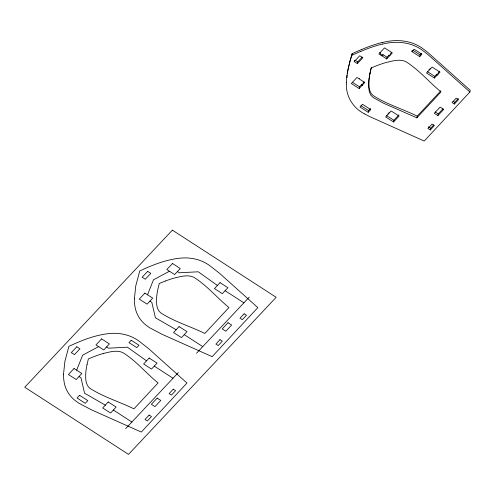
<?xml version="1.0" encoding="UTF-8"?>
<svg xmlns="http://www.w3.org/2000/svg" width="495" height="495" viewBox="0 0 495 495"><rect width="100%" height="100%" fill="white"/><g stroke="black" fill="none" stroke-linecap="round" stroke-linejoin="round"><path stroke-width="0.74" d="M346.444 82.758C345.436 95.82 353.065 108.331 364.79 113.961M349.34 63.7L352.174 53.658L361.276 49.562M354.234 61.59L359.729 55.743L362.86 57.767L357.359 63.614L354.234 61.59L354.476 60.452M357.359 63.614L357.718 61.912L362.216 57.129M359.172 88.537L364.765 82.473L356.932 77.48L351.339 83.55L359.172 88.537L359.531 86.842L361.585 84.614L362.569 85.239M368.193 112.303L370.736 109.599L362.513 104.278L359.97 106.982L368.193 112.303L368.552 110.608L370.588 108.442M386.682 58.942L392.337 52.922L384.553 47.879L378.892 53.899L386.682 58.942L387.034 57.241L389.113 55.032A1.429 0.377 -57.1 0 0 389.614 55.421A1.429 0.377 -57.1 0 0 390.617 53.429L391.656 52.322M393.544 121.999L399.057 116.028L391.137 110.979L385.624 116.95L393.544 121.999L393.902 120.304L398.914 114.871M411.914 51.616L414.105 49.246L421.907 54.215L419.723 56.591L411.914 51.616L412.156 50.484M419.723 56.591L420.082 54.889L421.394 53.466M369.988 73.415A104.86 83.302 11.9 0 0 368.695 81.842L368.664 87.621L369.394 91.99L370.817 95.182L373.236 97.589L383.575 103.245L416.883 117.835L417.242 116.133L440.828 90.802M434.406 78.061L439.981 72.128L432.104 67.029L426.529 72.963L434.406 78.061L434.765 76.36L436.8 74.194L438.063 75.011M430.291 129.968L434.381 125.532L432.055 124.047L427.958 128.483L430.291 129.968L430.65 128.267L433.719 124.938M437.883 115.607L443.712 109.407L440.117 107.087L434.294 113.281L437.883 115.607L438.242 113.906L443.006 108.838M454.373 104.061L458.512 99.656L456.192 98.158L452.053 102.564L454.373 104.061L454.726 102.36L458.351 98.505M364.79 113.968A85.852 68.199 11.9 0 0 370.068 116.74L424.227 141.044L469.891 92.002L470.25 90.3L428.311 52.872A85.852 68.199 11.9 0 0 423.745 49.333C412.255 40.231 396.588 38.851 382.753 42.44M87.04 364.431L88.382 358.894L94.496 356.419A107.217 85.177 11.9 0 1 103.22 353.498M369.963 73.409L371.306 67.871L377.425 65.402A107.217 85.177 11.9 0 1 386.143 62.481C392.455 61.04 399.743 58.645 405.962 61.702C419.055 69.95 429.14 82.102 440.996 91.934L416.883 117.835M370.464 71.045L370.322 71.707A104.86 83.302 11.9 0 0 369.047 80.141C368.825 85.394 368.589 92.175 373.323 95.677C386.954 104.408 402.763 109.03 417.242 116.133M370.538 70.711L370.934 69.003M371.021 68.656L371.287 67.605M349.699 61.999L352.174 53.658M76.657 370.192L82.634 355.2L98.598 346.624M147.516 294.791L153.493 279.799L169.463 271.223M364.097 81.885L363.07 82.999A1.429 0.371 -57.5 0 1 362.08 84.998A1.429 0.371 -57.5 0 1 361.585 84.614M439.319 71.509L438.304 72.592A1.429 0.377 -57.1 0 1 437.302 74.584A1.429 0.377 -57.1 0 1 436.8 74.194M125.65 428.664L178.361 372.568M196.509 353.257L249.22 297.167M381.664 55.341L382.994 54.623L387.034 57.241M351.815 55.353L360.917 51.263M165.355 281.018L159.242 283.493L157.899 289.024A104.86 83.302 11.9 0 0 156.624 297.458C156.414 302.668 156.154 309.356 160.77 312.896C174.401 321.731 190.29 326.323 204.819 333.451L228.931 307.556C216.965 297.712 206.891 285.324 193.607 277.175C187.426 274.354 180.304 276.662 174.085 278.11A107.217 85.177 11.9 0 0 165.367 281.03M103.22 353.51C109.445 352.063 116.566 349.761 122.748 352.576C136.038 360.713 146.056 373.18 158.072 382.957L133.959 408.851C119.518 401.792 103.802 397.126 90.17 388.501C85.326 385.036 85.511 378.161 85.783 372.865A104.86 83.302 11.9 0 1 87.064 364.431M382.394 44.142C396.223 40.559 411.902 41.92 423.38 51.041A85.852 68.199 11.9 0 1 427.946 54.574L469.891 92.002M176.171 329.744L155.43 317.802L151.81 302.34L149.905 301.127M105.305 405.145L84.565 393.203L80.951 377.741L79.045 376.528M412.923 50.329L420.082 54.889M428.317 126.782L430.65 128.267M352.304 82.232L359.531 86.842M386.589 115.638L393.902 120.304M427.494 71.657L434.765 76.36M379.758 52.526L380.773 53.188A1.448 0.792 43.2 0 0 381.639 55.081A1.448 0.792 43.2 0 0 382.982 54.617M452.993 101.24L454.726 102.36M435.254 111.969L438.242 113.906M355.218 60.291L357.718 61.912M360.96 105.695L368.552 110.608M225.126 290.714L243.88 302.847M177.445 271.545L179.338 272.776L198.272 271.792L217.404 285.454M184.233 334.632L202.752 346.611M154.267 366.114L173.021 378.248M106.586 346.952L108.479 348.177L127.413 347.193L146.539 360.855M113.374 410.033L131.893 422.018M346.296 82.739A130.711 103.839 11.9 0 1 349.482 63.731M346.884 77.74A130.711 103.839 11.9 0 1 347.156 75.16M347.385 73.396A130.711 103.839 11.9 0 1 349.835 62.036M360.991 51.369A130.711 103.839 11.9 0 1 382.338 44.024M361.35 49.667A130.711 103.839 11.9 0 1 382.697 42.323M359.593 78.575A1.448 0.798 42.7 0 1 359.401 78.42M389.045 112.606A1.429 0.371 -57.5 0 1 387.839 113.986M430.174 68.52A1.429 0.377 -57.1 0 1 428.918 69.585M63.515 374.251L63.583 377.221A62.432 49.599 11.9 0 0 63.997 381.23C65.062 389.515 69.894 397.052 76.775 401.73A45.676 36.284 11.9 0 0 79.299 403.431L91.501 409.841L141.304 432.061L186.968 383.019L148.772 348.777L138.538 340.733A49.995 39.718 11.9 0 0 137.059 339.78C129.003 334.546 119.14 332.584 109.642 333.543A59.777 47.489 11.9 0 0 104.043 334.261C91.767 336.377 80.103 341.074 68.892 346.376L64.901 361.338L63.515 374.251M134.374 298.844L134.448 301.82A62.432 49.599 11.9 0 0 134.857 305.83C135.921 314.115 140.753 321.645 147.634 326.329A45.676 36.284 11.9 0 0 150.158 328.03L162.36 334.441L212.163 356.66L257.827 307.618L219.631 273.376L209.397 265.332A49.995 39.718 11.9 0 0 207.919 264.38C199.862 259.145 190 257.183 180.502 258.136A59.777 47.489 11.9 0 0 174.902 258.86C162.626 260.976 150.963 265.673 139.751 270.975L135.76 285.937L134.374 298.844M74.009 368.503L68.415 374.567L76.249 379.56L81.842 373.496L74.009 368.503M144.868 293.102L139.274 299.166L147.108 304.159L152.701 298.095L144.868 293.102M131.181 340.263L128.991 342.633L136.793 347.608L138.984 345.238L131.181 340.263M108.213 401.996L102.7 407.973L110.62 413.022L116.133 407.045L108.213 401.996M179.072 326.595L173.559 332.572L181.479 337.621L186.992 331.644L179.072 326.595M149.125 415.064L145.035 419.5L147.362 420.985L151.458 416.549L149.125 415.064M219.984 339.663L215.894 344.099L218.221 345.584L222.317 341.148L219.984 339.663M172.378 230.144L24.75 387.232L128.521 454.385L276.148 297.297L172.378 230.144M76.805 346.76L71.311 352.607L74.436 354.63L79.93 348.783L76.805 346.76M147.665 271.359L142.17 277.206L145.295 279.229L150.789 273.382L147.665 271.359M101.624 338.896L95.968 344.922L103.752 349.959L109.414 343.938L101.624 338.896M172.483 263.495L166.827 269.521L174.611 274.558L180.273 268.538L172.483 263.495M79.59 395.301L77.047 398.005L85.27 403.326L87.813 400.622L79.59 395.301M149.181 358.046L143.606 363.986L151.482 369.078L157.057 363.144L149.181 358.046M220.04 282.645L214.465 288.579L222.342 293.677L227.917 287.744L220.04 282.645M157.193 398.104L151.371 404.304L154.96 406.624L160.782 400.43L157.193 398.104M228.053 322.703L222.23 328.903L225.819 331.223L231.641 325.029L228.053 322.703M173.269 389.175L169.129 393.581L171.443 395.084L175.583 390.673L173.269 389.175M244.128 313.774L239.988 318.18L242.303 319.677L246.448 315.272L244.128 313.774"/></g></svg>
